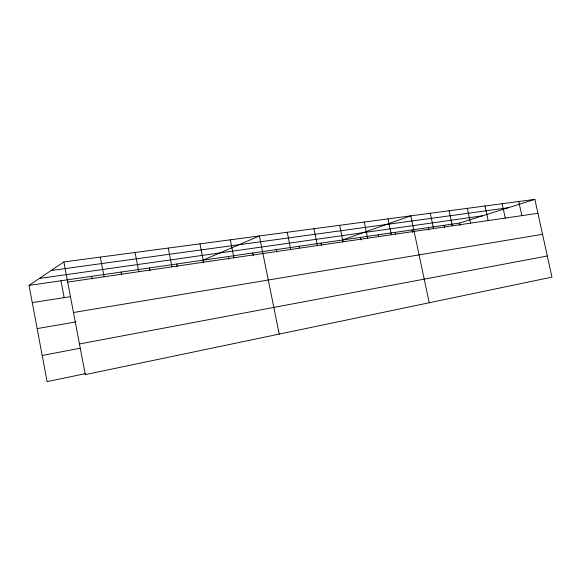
<?xml version="1.0" encoding="UTF-8"?>
<svg xmlns="http://www.w3.org/2000/svg" width="581" height="581" viewBox="0 0 581 581"><rect width="100%" height="100%" fill="white"/><g stroke="black" fill="none" stroke-linecap="round" stroke-linejoin="round"><path stroke-width="0.87" d="M85.814 373.568L47.105 381.63L29.05 285.387L63.874 261.937L534.869 199.37L551.95 277.108L85.284 374.614L63.874 261.937M29.05 285.387L459.542 223.046L534.869 199.37M42.195 355.47L80.098 348.237M79.459 343.967L547.309 255.996M37.155 328.606L75.988 321.881M73.482 312.513L542.545 234.296M32.282 302.614L70.301 296.68M67.701 282.09L537.926 213.292M39.363 278.444L482.571 215.805M51.135 270.514L508.106 207.78M518.753 201.505L521.84 215.645M502.137 203.713L505.267 218.071M485.012 205.994L488.171 220.577M467.342 208.339L470.53 223.155M459.542 223.046L460.079 225.537M449.106 210.758L452.33 225.82M444.145 225.275L444.69 227.803M430.274 213.263L433.535 228.565M428.328 227.57L428.88 230.127M429.228 302.752L410.818 215.849L342.296 240.026L342.652 241.747M412.074 229.923L412.626 232.516M395.363 232.342L395.734 234.099M387.992 218.877L391.333 234.746M378.18 234.826L378.529 236.496M364.272 222.029L367.657 238.21M360.496 237.389L361.026 239.931M339.616 225.305L343.037 241.805M321.039 243.105L321.576 245.727M313.951 228.718L317.422 245.56M299.041 246.286L299.389 247.964M287.232 232.269L290.74 249.46M276.28 249.583L276.803 252.139M279.221 334.097L259.373 235.966L202.98 260.201L203.314 261.9M252.713 252.996L253.243 255.596M230.308 239.83L233.911 257.775M228.297 256.533L228.827 259.184M199.966 243.86L203.611 262.205M176.704 264.006L177.22 266.599M168.25 248.072L171.94 266.839M149.433 267.95L149.949 270.601M135.068 252.481L138.801 271.69M121.095 272.053L121.589 274.617M100.31 257.1L104.093 276.767M91.631 276.324L92.132 278.931M60.976 280.761L64.179 297.632"/></g></svg>
